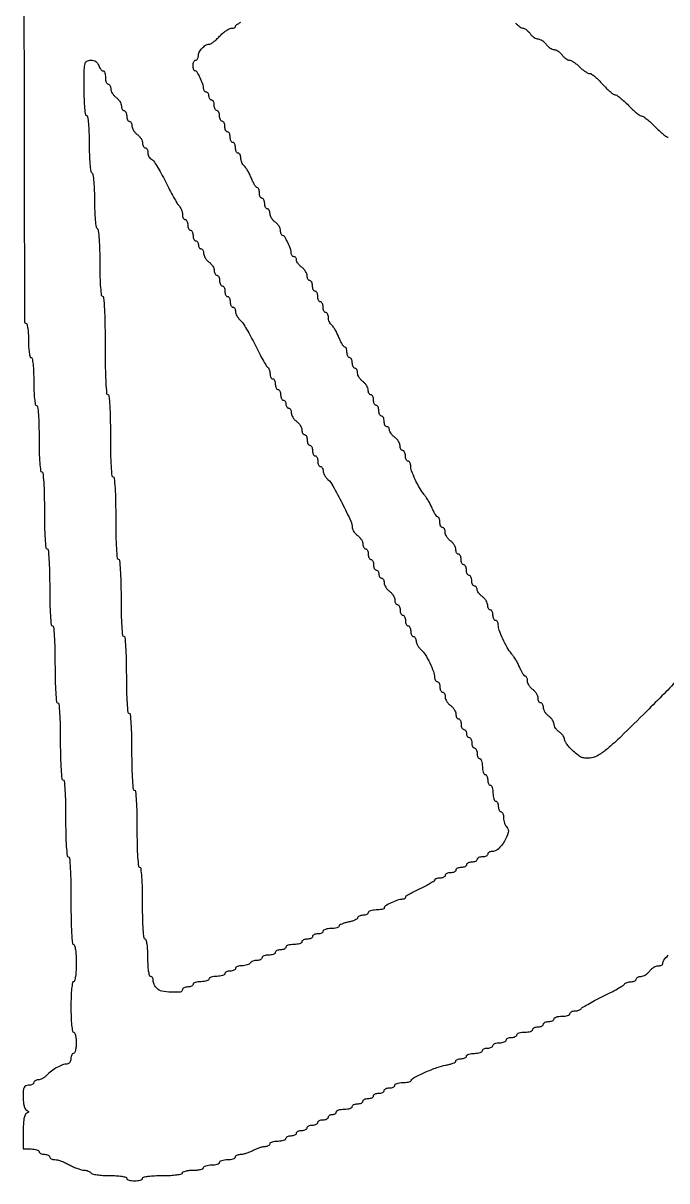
# Model space of a CAD drawing. Extents: x 70 to 555, y 312 to 2125.
# Drawn here: x 70 to 312.5, y 312 to 748 of the extents above; entities that cross this region are included whole.
import ezdxf

# ---------------------------------------------------------------- set-up
doc = ezdxf.new("R2010")
doc.units = 0

msp = doc.modelspace()

# ---------------------------------------------------------------- linework, layer by layer
for points in [[(70.501704, 1801.502568, 0.000006), (70.250428, 1655.875, 0.000318)], [(70.05715, 960.368922, 0.000318), (70.250428, 781.125, 0.000006), (70.501704, 635.497432, 0.413705), (71, 635, -0.345347), (71.400526, 634.685898, -0.022017), (71.711538, 633.125, -0.024301), (71.929639, 631.036573, -0.013867), (72, 628.5, 0.013867), (72.070361, 625.963427, 0.024301), (72.288462, 623.875, 0.022017), (72.599474, 622.314102, 0.345347), (73, 622, -0.365646), (73.420765, 621.64481, -0.014491), (73.722222, 619.5, -0.018502), (73.933283, 616.639727, -0.009164), (74, 613, 0.009164), (74.066717, 609.360273, 0.018502), (74.277778, 606.5, 0.014491), (74.579235, 604.35519, 0.365646), (75, 604, -0.380863), (75.438029, 603.60973, -0.008841), (75.73, 600.625, -0.013787), (75.935981, 596.686873, -0.006171), (76, 591.5, 0.006171), (76.064019, 586.313127, 0.013787), (76.27, 582.375, 0.008841), (76.561971, 579.39027, 0.380863), (77, 579, -0.386182), (77.444855, 578.596187, -0.006948), (77.732759, 575.125, -0.012022), (77.936945, 570.571649, -0.005192), (78, 564.5, 0.005192), (78.063055, 558.428351, 0.012022), (78.267241, 553.875, 0.006948), (78.555145, 550.403813, 0.386182), (79, 550, -0.386182), (79.444855, 549.596187, -0.006948), (79.732759, 546.125, -0.012022), (79.936945, 541.571649, -0.005192), (80, 535.5, 0.005192), (80.063055, 529.428351, 0.012022), (80.267241, 524.875, 0.006948), (80.555145, 521.403813, 0.386182), (81, 521, -0.386182), (81.444855, 520.596187, -0.006948), (81.732759, 517.125, -0.012022), (81.936945, 512.571649, -0.005192), (82, 506.5, 0.005192), (82.063055, 500.428351, 0.012022), (82.267241, 495.875, 0.006948), (82.555145, 492.403813, 0.386182), (83, 492, -0.386182), (83.444855, 491.596187, -0.006948), (83.732759, 488.125, -0.012022), (83.936945, 483.571649, -0.005192), (84, 477.5, 0.005192), (84.063055, 471.428351, 0.012022), (84.267241, 466.875, 0.006948), (84.555145, 463.403813, 0.386182), (85, 463, -0.386182), (85.444855, 462.596187, -0.006948), (85.732759, 459.125, -0.012022), (85.936945, 454.571649, -0.005192), (86, 448.5, 0.005192), (86.063055, 442.428351, 0.012022), (86.267241, 437.875, 0.006948), (86.555145, 434.403813, 0.386182), (87, 434, -0.390135), (87.45032, 433.585547, -0.005593), (87.734848, 429.625, -0.010654), (87.937676, 424.456709, -0.004479), (88, 417.5, 0.004479), (88.062324, 410.543291, 0.010654), (88.265152, 405.375, 0.005593), (88.54968, 401.414453, 0.390135), (89, 401, -0.350432), (89.405433, 400.676067, -0.020168), (89.714286, 399, -0.022889), (89.930567, 396.756986, -0.01259), (90, 394, -0.01259), (89.930567, 391.243014, -0.022889), (89.714286, 389, -0.020168), (89.405433, 387.323933, -0.350432), (89, 387, 0.368504), (88.576184, 386.638562, 0.013417), (88.276316, 384.375, 0.017647), (88.066212, 381.360608, 0.008575), (88, 377.5, 0.008575), (88.066212, 373.639392, 0.017647), (88.276316, 370.625, 0.013417), (88.576184, 368.361438, 0.368504), (89, 368, -0.295869), (89.387127, 367.748945, -0.04382), (89.70625, 366.825, -0.037669), (89.92761, 365.532944, -0.023598), (90, 364, -0.023598), (89.92761, 362.467056, -0.037669), (89.70625, 361.175, -0.04382), (89.387127, 360.251055, -0.295869), (89, 360, 0.191087), (88.618118, 359.848523, 0.088204), (88.29375, 359.4125, 0.068025), (88.073693, 358.765418, 0.048028), (88, 358, -0.072238), (87.887718, 357.226895, -0.090087), (87.560804, 356.580345, -0.103317), (87.070105, 356.152511, -0.128491), (86.486431, 356, 0.091423), (84.840093, 355.696437, 0.036416), (82.752401, 354.720019, 0.035201), (80.644781, 353.337216, 0.042647), (78.89339, 351.75, -0.044172), (78.149921, 351.080337, -0.038108), (77.264022, 350.514063, -0.039906), (76.375222, 350.124797, -0.083451), (75.632705, 350, 0.059344), (75.008301, 349.925629, 0.078271), (74.479607, 349.70625, 0.096675), (74.125502, 349.381426, 0.160289), (74, 349, -0.191087), (73.848523, 348.618118, -0.088204), (73.4125, 348.29375, -0.068025), (72.765418, 348.073693, -0.048028), (72, 348, 0.101296), (70.966521, 347.788456, 0.187602), (70.363208, 347.197917, 0.09211), (70.070089, 346.007878, 0.014451), (70, 343.583333, 0.0244), (70.087531, 341.790766, 0.036866), (70.353774, 340.251572, 0.042388), (70.749532, 339.095036, 0.181903), (71.25, 338.583333, -0.029131), (71.85747, 338.255505, -0.260055), (72, 338, -0.260055), (71.85747, 337.744495, -0.029131), (71.25, 337.416667, 0.203685), (70.703907, 336.809263, 0.038447), (70.321429, 335.333333, 0.030592), (70.076263, 333.220936, 0.013595), (70, 330.416667), (70, 324), (73, 324, -0.031626), (74.149251, 323.927234, -0.048861), (75.11875, 323.70625, -0.06271), (75.790443, 323.384262, -0.254951), (76, 323, 0.191087), (76.151477, 322.618118, 0.088204), (76.5875, 322.29375, 0.068025), (77.234582, 322.073693, 0.048028), (78, 322, -0.048028), (78.765418, 321.926307, -0.068025), (79.4125, 321.70625, -0.088204), (79.848523, 321.381882, -0.191087), (80, 321, 0.188692), (80.149417, 320.618168, 0.088982), (80.578565, 320.29375, 0.068799), (81.215843, 320.073739, 0.048799), (81.969584, 320, -0.066235), (82.965141, 319.867537, -0.020615), (84.406597, 319.4125, -0.020208), (85.992166, 318.765531, -0.020986), (87.5, 318, 0.020403), (89.003493, 317.234469, 0.019929), (90.576067, 316.5875, 0.020286), (91.999758, 316.131636, 0.067431), (92.971399, 316, -0.047589), (93.748074, 315.92591, -0.046631), (94.502285, 315.70625, -0.05052), (95.125941, 315.383504, -0.11012), (95.5, 315, 0.204655), (96.057756, 314.607273, 0.017258), (97.828525, 314.29375, 0.020711), (100.046572, 314.072748, 0.014475), (102.559017, 314, -0.014034), (105.069583, 313.929521, -0.024479), (107.139754, 313.711186, -0.022248), (108.687125, 313.399909, -0.344703), (109, 313, 0.254951), (109.209557, 312.615738, 0.06271), (109.88125, 312.29375, 0.048861), (110.850749, 312.072766, 0.031626), (112, 312, 0.031626), (113.149251, 312.072766, 0.048861), (114.11875, 312.29375, 0.06271), (114.790443, 312.615738, 0.254951), (115, 313, -0.354925), (115.332853, 313.409838, -0.018508), (117.125, 313.716667, -0.02162), (119.522473, 313.931377, -0.011522), (122.5, 314, 0.011522), (125.477527, 314.068623, 0.02162), (127.875, 314.283333, 0.018508), (129.667147, 314.590162, 0.354925), (130, 315, -0.295869), (130.251055, 315.387127, -0.04382), (131.175, 315.70625, -0.037669), (132.467056, 315.92761, -0.023598), (134, 316, 0.023598), (135.532944, 316.07239, 0.037669), (136.825, 316.29375, 0.04382), (137.748945, 316.612873, 0.295869), (138, 317, -0.254951), (138.209557, 317.384262, -0.06271), (138.88125, 317.70625, -0.048861), (139.850749, 317.927234, -0.031626), (141, 318, 0.031626), (142.149251, 318.072766, 0.048861), (143.11875, 318.29375, 0.06271), (143.790443, 318.615738, 0.254951), (144, 319, -0.254951), (144.209557, 319.384262, -0.06271), (144.88125, 319.70625, -0.048861), (145.850749, 319.927234, -0.031626), (147, 320, 0.031626), (148.149251, 320.072766, 0.048861), (149.11875, 320.29375, 0.06271), (149.790443, 320.615738, 0.254951), (150, 321, -0.181939), (150.143649, 321.381705, -0.091079), (150.553922, 321.70625, -0.071004), (151.16416, 321.926125, -0.05106), (151.885693, 322, 0.055262), (152.807312, 322.102174, 0.020972), (154.058854, 322.438815, 0.020468), (155.400704, 322.921992, 0.023547), (156.635693, 323.493839, -0.021857), (157.86074, 324.066113, -0.019755), (159.172672, 324.550673, -0.020209), (160.382416, 324.890549, -0.057552), (161.25, 324.993839, 0.055175), (161.919433, 325.070324, 0.074587), (162.485938, 325.29194, 0.093877), (162.866026, 325.617977, 0.170265), (163, 326, -0.254951), (163.209557, 326.384262, -0.06271), (163.88125, 326.70625, -0.048861), (164.850749, 326.927234, -0.031626), (166, 327, 0.031626), (167.149251, 327.072766, 0.048861), (168.11875, 327.29375, 0.06271), (168.790443, 327.615738, 0.254951), (169, 328, -0.191087), (169.151477, 328.381882, -0.088204), (169.5875, 328.70625, -0.068025), (170.234582, 328.926307, -0.048028), (171, 329, 0.048028), (171.765418, 329.073693, 0.068025), (172.4125, 329.29375, 0.088204), (172.848523, 329.618118, 0.191087), (173, 330, -0.191087), (173.151477, 330.381882, -0.088204), (173.5875, 330.70625, -0.068025), (174.234582, 330.926307, -0.048028), (175, 331, 0.048028), (175.765418, 331.073693, 0.068025), (176.4125, 331.29375, 0.088204), (176.848523, 331.618118, 0.191087), (177, 332, -0.191087), (177.151477, 332.381882, -0.088204), (177.5875, 332.70625, -0.068025), (178.234582, 332.926307, -0.048028), (179, 333, 0.048028), (179.765418, 333.073693, 0.068025), (180.4125, 333.29375, 0.088204), (180.848523, 333.618118, 0.191087), (181, 334, -0.191087), (181.151477, 334.381882, -0.088204), (181.5875, 334.70625, -0.068025), (182.234582, 334.926307, -0.048028), (183, 335, 0.048028), (183.765418, 335.073693, 0.068025), (184.4125, 335.29375, 0.088204), (184.848523, 335.618118, 0.191087), (185, 336, -0.148195), (185.115568, 336.381354, -0.098894), (185.440625, 336.70625, -0.082425), (185.926543, 336.925306, -0.064853), (186.5, 337, 0.064853), (187.073457, 337.074694, 0.082425), (187.559375, 337.29375, 0.098894), (187.884432, 337.618646, 0.148195), (188, 338, -0.254951), (188.209557, 338.384262, -0.06271), (188.88125, 338.70625, -0.048861), (189.850749, 338.927234, -0.031626), (191, 339, 0.031626), (192.149251, 339.072766, 0.048861), (193.11875, 339.29375, 0.06271), (193.790443, 339.615738, 0.254951), (194, 340, -0.191087), (194.151477, 340.381882, -0.088204), (194.5875, 340.70625, -0.068025), (195.234582, 340.926307, -0.048028), (196, 341, 0.048028), (196.765418, 341.073693, 0.068025), (197.4125, 341.29375, 0.088204), (197.848523, 341.618118, 0.191087), (198, 342, -0.191087), (198.151477, 342.381882, -0.088204), (198.5875, 342.70625, -0.068025), (199.234582, 342.926307, -0.048028), (200, 343, 0.048028), (200.765418, 343.073693, 0.068025), (201.4125, 343.29375, 0.088204), (201.848523, 343.618118, 0.191087), (202, 344, -0.191087), (202.151477, 344.381882, -0.088204), (202.5875, 344.70625, -0.068025), (203.234582, 344.926307, -0.048028), (204, 345, 0.048028), (204.765418, 345.073693, 0.068025), (205.4125, 345.29375, 0.088204), (205.848523, 345.618118, 0.191087), (206, 346, -0.191087), (206.151477, 346.381882, -0.088204), (206.5875, 346.70625, -0.068025), (207.234582, 346.926307, -0.048028), (208, 347, 0.048028), (208.765418, 347.073693, 0.068025), (209.4125, 347.29375, 0.088204), (209.848523, 347.618118, 0.191087), (210, 348, -0.250638), (210.205409, 348.38403, -0.064635), (210.856771, 348.70625, -0.050076), (211.799395, 348.927186, -0.032551), (212.916667, 349, 0.024001), (214.057977, 349.054817, 0.032715), (215.074479, 349.220313, 0.034266), (215.859506, 349.459116, 0.199787), (216.166667, 349.75, -0.173289), (217.278807, 350.916855, -0.011864), (221.471423, 352.9035, -0.017892), (225.878609, 354.679118, -0.043983), (229.25, 355.573477, 0.021625), (230.68682, 355.886701, 0.032833), (231.898438, 356.292966, 0.034594), (232.779502, 356.727656, 0.266907), (233, 357.111291, -0.209741), (233.149103, 357.4511, -0.081598), (233.5875, 357.738942, -0.062142), (234.234318, 357.934799, -0.0425), (235, 358, 0.048028), (235.765418, 358.073693, 0.068025), (236.4125, 358.29375, 0.088204), (236.848523, 358.618118, 0.191087), (237, 359, -0.254951), (237.209557, 359.384262, -0.06271), (237.88125, 359.70625, -0.048861), (238.850749, 359.927234, -0.031626), (240, 360, 0.031626), (241.149251, 360.072766, 0.048861), (242.11875, 360.29375, 0.06271), (242.790443, 360.615738, 0.254951), (243, 361, -0.191087), (243.151477, 361.381882, -0.088204), (243.5875, 361.70625, -0.068025), (244.234582, 361.926307, -0.048028), (245, 362, 0.048028), (245.765418, 362.073693, 0.068025), (246.4125, 362.29375, 0.088204), (246.848523, 362.618118, 0.191087), (247, 363, -0.226478), (247.182831, 363.382936, -0.074992), (247.734375, 363.70625, -0.057076), (248.542644, 363.926884, -0.038131), (249.5, 364, 0.038131), (250.457356, 364.073116, 0.057076), (251.265625, 364.29375, 0.074992), (251.817169, 364.617064, 0.226478), (252, 365, -0.191087), (252.151477, 365.381882, -0.088204), (252.5875, 365.70625, -0.068025), (253.234582, 365.926307, -0.048028), (254, 366, 0.048028), (254.765418, 366.073693, 0.068025), (255.4125, 366.29375, 0.088204), (255.848523, 366.618118, 0.191087), (256, 367, -0.254951), (256.209557, 367.384262, -0.06271), (256.88125, 367.70625, -0.048861), (257.850749, 367.927234, -0.031626), (259, 368, 0.031626), (260.149251, 368.072766, 0.048861), (261.11875, 368.29375, 0.06271), (261.790443, 368.615738, 0.254951), (262, 369, -0.191087), (262.151477, 369.381882, -0.088204), (262.5875, 369.70625, -0.068025), (263.234582, 369.926307, -0.048028), (264, 370, 0.048028), (264.765418, 370.073693, 0.068025), (265.4125, 370.29375, 0.088204), (265.848523, 370.618118, 0.191087), (266, 371, -0.191087), (266.151477, 371.381882, -0.088204), (266.5875, 371.70625, -0.068025), (267.234582, 371.926307, -0.048028), (268, 372, 0.048028), (268.765418, 372.073693, 0.068025), (269.4125, 372.29375, 0.088204), (269.848523, 372.618118, 0.191087), (270, 373, -0.254951), (270.209557, 373.384262, -0.06271), (270.88125, 373.70625, -0.048861), (271.850749, 373.927234, -0.031626), (273, 374, 0.031626), (274.149251, 374.072766, 0.048861), (275.11875, 374.29375, 0.06271), (275.790443, 374.615738, 0.254951), (276, 375, -0.184457), (276.145793, 375.38175, -0.090315), (276.563021, 375.70625, -0.070178), (277.183242, 375.926177, -0.050201), (277.916667, 376, 0.038089), (278.674733, 376.057831, 0.045801), (279.368229, 376.230351, 0.052086), (279.905169, 376.482762, 0.157623), (280.166667, 376.784174, -0.159801), (280.546947, 377.218757, -0.004711), (282.67634, 378.453841, -0.008986), (285.251216, 379.854504, -0.006025), (288.242151, 381.366966, 0.006186), (291.24951, 382.888949, 0.008836), (293.876562, 384.319169, 0.00543), (296.036887, 385.576487, 0.120396), (296.551168, 386.082792, -0.11857), (296.906236, 386.43488, -0.048669), (297.521681, 386.73057, -0.044537), (298.274477, 386.932128, -0.043175), (299.059017, 387, 0.049547), (299.801778, 387.073784, 0.069539), (300.429836, 387.29375, 0.089706), (300.852535, 387.618213, 0.186414), (301, 388, -0.173062), (301.136147, 388.381567, -0.093597), (301.522652, 388.70625, -0.073949), (302.098578, 388.925933, -0.054248), (302.779241, 389, 0.091287), (303.565449, 389.144747, 0.047927), (304.459276, 389.5875, 0.045499), (305.316802, 390.234851, 0.052224), (306, 391, -0.052224), (306.683198, 391.765149, -0.045499), (307.540724, 392.4125, -0.047927), (308.434551, 392.855253, -0.091287), (309.220759, 393, 0.045642), (309.901793, 393.062297, 0.065558), (310.477348, 393.248803, 0.085579), (310.866032, 393.523388, 0.198813), (311, 393.84699, -0.161904), (311.415587, 395.096786, -0.031127), (312.982571, 396.9411, -0.030758)], [(316.964527, 501.157082, -0.00488), (311.429069, 495.409868, -0.003074), (304.857965, 488.801117, -0.002812), (295.234968, 479.348212, -0.017634), (290.125354, 474.723798, -0.034798), (286.730618, 472.24468, -0.107375), (284.073697, 471.283059, -0.037642), (282.034959, 471.16451, -0.083792), (280.511342, 471.448629, -0.074745), (279.060075, 472.242899, -0.025351), (277.215732, 473.798476, -0.021056), (275.984621, 475.049611, -0.02554), (274.944621, 476.324808, -0.025476), (274.194994, 477.463641, -0.133588), (274, 478.180451, 0.11021), (273.85928, 478.811118, 0.044503), (273.4125, 479.577131, 0.041233), (272.765221, 480.346572, 0.041141), (272, 481, -0.046192), (271.234835, 481.666838, -0.043436), (270.5875, 482.475876, -0.046457), (270.142914, 483.299139, -0.100918), (270, 484, 0.100918), (269.857086, 484.700861, 0.046457), (269.4125, 485.524124, 0.043436), (268.765165, 486.333162, 0.046192), (268, 487, -0.052224), (267.234851, 487.683198, -0.045499), (266.5875, 488.540724, -0.047927), (266.144747, 489.434551, -0.091287), (266, 490.220759, 0.054248), (265.925933, 490.901422, 0.073949), (265.70625, 491.477348, 0.093597), (265.381567, 491.863853, 0.173062), (265, 492, -0.173062), (264.618433, 492.136147, -0.093597), (264.29375, 492.522652, -0.073949), (264.074067, 493.098578, -0.054248), (264, 493.779241, 0.091287), (263.855253, 494.565449, 0.047927), (263.4125, 495.459276, 0.045499), (262.765149, 496.316802, 0.052224), (262, 497, -0.052224), (261.234851, 497.683198, -0.045499), (260.5875, 498.540724, -0.047927), (260.144747, 499.434551, -0.091287), (260, 500.220759, 0.040574), (259.944627, 500.902006, 0.059953), (259.777958, 501.477348, 0.078844), (259.533307, 501.868358, 0.216893), (259.244111, 502, -0.225806), (258.873674, 502.176282, -0.024917), (258.302963, 502.954687, -0.026511), (257.687835, 504.004986, -0.01839), (257.101662, 505.25, 0.018328), (256.447121, 506.640672, 0.013478), (255.625145, 508.132812, 0.013658), (254.769817, 509.50383, 0.029334), (254.022306, 510.5, -0.046218), (252.396581, 512.825913, -0.021486), (250.711835, 516.104365, -0.019811), (249.361978, 519.36863, -0.088353), (249, 521.401129, 0.060659), (248.925551, 522.012543, 0.07931), (248.70625, 522.530332, 0.0973), (248.381402, 522.877006, 0.157252), (248, 523, -0.191087), (247.618118, 523.151477, -0.088204), (247.29375, 523.5875, -0.068025), (247.073693, 524.234582, -0.048028), (247, 525, 0.048028), (246.926307, 525.765418, 0.068025), (246.70625, 526.4125, 0.088204), (246.381882, 526.848523, 0.191087), (246, 527, -0.173062), (245.618433, 527.136147, -0.093597), (245.29375, 527.522652, -0.073949), (245.074067, 528.098578, -0.054248), (245, 528.779241, 0.091287), (244.855253, 529.565449, 0.047927), (244.4125, 530.459276, 0.045499), (243.765149, 531.316802, 0.052224), (243, 532, -0.038332), (242.234732, 532.646083, -0.039803), (241.5875, 533.393849, -0.043072), (241.139145, 534.128761, -0.115942), (241, 534.720759, 0.07663), (240.924656, 535.209482, 0.089631), (240.70625, 535.624223, 0.10076), (240.381366, 535.901479, 0.127083), (240, 536, -0.191087), (239.618118, 536.151477, -0.088204), (239.29375, 536.5875, -0.068025), (239.073693, 537.234582, -0.048028), (239, 538, 0.048028), (238.926307, 538.765418, 0.068025), (238.70625, 539.4125, 0.088204), (238.381882, 539.848523, 0.191087), (238, 540, -0.191087), (237.618118, 540.151477, -0.088204), (237.29375, 540.5875, -0.068025), (237.073693, 541.234582, -0.048028), (237, 542, 0.048028), (236.926307, 542.765418, 0.068025), (236.70625, 543.4125, 0.088204), (236.381882, 543.848523, 0.191087), (236, 544, -0.191087), (235.618118, 544.151477, -0.088204), (235.29375, 544.5875, -0.068025), (235.073693, 545.234582, -0.048028), (235, 546, 0.048028), (234.926307, 546.765418, 0.068025), (234.70625, 547.4125, 0.088204), (234.381882, 547.848523, 0.191087), (234, 548, -0.173062), (233.618433, 548.136147, -0.093597), (233.29375, 548.522652, -0.073949), (233.074067, 549.098578, -0.054248), (233, 549.779241, 0.091287), (232.855253, 550.565449, 0.047927), (232.4125, 551.459276, 0.045499), (231.765149, 552.316802, 0.052224), (231, 553, -0.052224), (230.234851, 553.683198, -0.045499), (229.5875, 554.540724, -0.047927), (229.144747, 555.434551, -0.091287), (229, 556.220759, 0.054248), (228.925933, 556.901422, 0.073949), (228.70625, 557.477348, 0.093597), (228.381567, 557.863853, 0.173062), (228, 558, -0.191087), (227.618118, 558.151477, -0.088204), (227.29375, 558.5875, -0.068025), (227.073693, 559.234582, -0.048028), (227, 560, 0.035971), (226.944823, 560.765981, 0.054436), (226.777958, 561.4125, 0.071241), (226.533846, 561.855554, 0.235453), (226.244111, 562, -0.225806), (225.873674, 562.176282, -0.024917), (225.302963, 562.954687, -0.026511), (224.687835, 564.004986, -0.01839), (224.101662, 565.25, 0.018328), (223.447121, 566.640672, 0.013478), (222.625145, 568.132812, 0.013658), (221.769817, 569.50383, 0.029334), (221.022306, 570.5, -0.046218), (219.396581, 572.825913, -0.021486), (217.711835, 576.104365, -0.019811), (216.361978, 579.36863, -0.088353), (216, 581.401129, 0.060659), (215.925551, 582.012543, 0.07931), (215.70625, 582.530332, 0.0973), (215.381402, 582.877006, 0.157252), (215, 583, -0.191087), (214.618118, 583.151477, -0.088204), (214.29375, 583.5875, -0.068025), (214.073693, 584.234582, -0.048028), (214, 585, 0.048028), (213.926307, 585.765418, 0.068025), (213.70625, 586.4125, 0.088204), (213.381882, 586.848523, 0.191087), (213, 587, -0.173062), (212.618433, 587.136147, -0.093597), (212.29375, 587.522652, -0.073949), (212.074067, 588.098578, -0.054248), (212, 588.779241, 0.091287), (211.855253, 589.565449, 0.047927), (211.4125, 590.459276, 0.045499), (210.765149, 591.316802, 0.052224), (210, 592, -0.038332), (209.234732, 592.646083, -0.039803), (208.5875, 593.393849, -0.043072), (208.139145, 594.128761, -0.115942), (208, 594.720759, 0.07663), (207.924656, 595.209482, 0.089631), (207.70625, 595.624223, 0.10076), (207.381366, 595.901479, 0.127083), (207, 596, -0.191087), (206.618118, 596.151477, -0.088204), (206.29375, 596.5875, -0.068025), (206.073693, 597.234582, -0.048028), (206, 598, 0.048028), (205.926307, 598.765418, 0.068025), (205.70625, 599.4125, 0.088204), (205.381882, 599.848523, 0.191087), (205, 600, -0.191087), (204.618118, 600.151477, -0.088204), (204.29375, 600.5875, -0.068025), (204.073693, 601.234582, -0.048028), (204, 602, 0.048028), (203.926307, 602.765418, 0.068025), (203.70625, 603.4125, 0.088204), (203.381882, 603.848523, 0.191087), (203, 604, -0.191087), (202.618118, 604.151477, -0.088204), (202.29375, 604.5875, -0.068025), (202.073693, 605.234582, -0.048028), (202, 606, 0.048028), (201.926307, 606.765418, 0.068025), (201.70625, 607.4125, 0.088204), (201.381882, 607.848523, 0.191087), (201, 608, -0.173062), (200.618433, 608.136147, -0.093597), (200.29375, 608.522652, -0.073949), (200.074067, 609.098578, -0.054248), (200, 609.779241, 0.091287), (199.855253, 610.565449, 0.047927), (199.4125, 611.459276, 0.045499), (198.765149, 612.316802, 0.052224), (198, 613, -0.052224), (197.234851, 613.683198, -0.045499), (196.5875, 614.540724, -0.047927), (196.144747, 615.434551, -0.091287), (196, 616.220759, 0.054248), (195.925933, 616.901422, 0.073949), (195.70625, 617.477348, 0.093597), (195.381567, 617.863853, 0.173062), (195, 618, -0.191087), (194.618118, 618.151477, -0.088204), (194.29375, 618.5875, -0.068025), (194.073693, 619.234582, -0.048028), (194, 620, 0.048028), (193.926307, 620.765418, 0.068025), (193.70625, 621.4125, 0.088204), (193.381882, 621.848523, 0.191087), (193, 622, -0.191087), (192.618118, 622.151477, -0.088204), (192.29375, 622.5875, -0.068025), (192.073693, 623.234582, -0.048028), (192, 624, 0.038787), (191.940501, 624.765855, 0.057859), (191.761077, 625.4125, 0.076066), (191.498028, 625.853242, 0.223848), (191.186646, 626, -0.232169), (190.793277, 626.193063, -0.025538), (190.203263, 627.042264, -0.026991), (189.573614, 628.188865, -0.018579), (188.981115, 629.548131, 0.01906), (188.353031, 630.985257, 0.019091), (187.617639, 632.369579, 0.019317), (186.884877, 633.525154, 0.068688), (186.294468, 634.170576, -0.071752), (185.798735, 634.719183, -0.0446), (185.38025, 635.480842, -0.043866), (185.095346, 636.324729, -0.05955), (185, 637.122445, 0.05129), (184.926111, 637.840854, 0.071223), (184.70625, 638.448468, 0.091278), (184.381693, 638.856918, 0.181272), (184, 639, -0.191087), (183.618118, 639.151477, -0.088204), (183.29375, 639.5875, -0.068025), (183.073693, 640.234582, -0.048028), (183, 641, 0.048028), (182.926307, 641.765418, 0.068025), (182.70625, 642.4125, 0.088204), (182.381882, 642.848523, 0.191087), (182, 643, -0.191087), (181.618118, 643.151477, -0.088204), (181.29375, 643.5875, -0.068025), (181.073693, 644.234582, -0.048028), (181, 645, 0.048028), (180.926307, 645.765418, 0.068025), (180.70625, 646.4125, 0.088204), (180.381882, 646.848523, 0.191087), (180, 647, -0.191087), (179.618118, 647.151477, -0.088204), (179.29375, 647.5875, -0.068025), (179.073693, 648.234582, -0.048028), (179, 649, 0.048028), (178.926307, 649.765418, 0.068025), (178.70625, 650.4125, 0.088204), (178.381882, 650.848523, 0.191087), (178, 651, -0.173062), (177.618433, 651.136147, -0.093597), (177.29375, 651.522652, -0.073949), (177.074067, 652.098578, -0.054248), (177, 652.779241, 0.091287), (176.855253, 653.565449, 0.047927), (176.4125, 654.459276, 0.045499), (175.765149, 655.316802, 0.052224), (175, 656, -0.038332), (174.234732, 656.646083, -0.039803), (173.5875, 657.393849, -0.043072), (173.139145, 658.128761, -0.115942), (173, 658.720759, 0.07663), (172.924656, 659.209482, 0.089631), (172.70625, 659.624223, 0.10076), (172.381366, 659.901479, 0.127083), (172, 660, -0.129178), (171.618643, 660.100198, -0.100706), (171.29375, 660.382062, -0.08893), (171.075275, 660.803702, -0.07531), (171, 661.300635, 0.08668), (170.708728, 662.968163, 0.026575), (169.711774, 665.332808, 0.020084), (168.526241, 667.543235, 0.262796), (167.75, 667.992198, -0.216725), (167.462978, 668.12636, -0.077488), (167.220313, 668.52036, -0.059205), (167.054943, 669.097424, -0.040226), (167, 669.779241, 0.091287), (166.855253, 670.565449, 0.047927), (166.4125, 671.459276, 0.045499), (165.765149, 672.316802, 0.052224), (165, 673, -0.052224), (164.234851, 673.683198, -0.045499), (163.5875, 674.540724, -0.047927), (163.144747, 675.434551, -0.091287), (163, 676.220759, 0.054248), (162.925933, 676.901422, 0.073949), (162.70625, 677.477348, 0.093597), (162.381567, 677.863853, 0.173062), (162, 678, -0.191087), (161.618118, 678.151477, -0.088204), (161.29375, 678.5875, -0.068025), (161.073693, 679.234582, -0.048028), (161, 680, 0.048028), (160.926307, 680.765418, 0.068025), (160.70625, 681.4125, 0.088204), (160.381882, 681.848523, 0.191087), (160, 682, -0.191087), (159.618118, 682.151477, -0.088204), (159.29375, 682.5875, -0.068025), (159.073693, 683.234582, -0.048028), (159, 684, 0.038787), (158.940501, 684.765855, 0.057859), (158.761077, 685.4125, 0.076066), (158.498028, 685.853242, 0.223848), (158.186646, 686, -0.232169), (157.793277, 686.193063, -0.025538), (157.203263, 687.042264, -0.026991), (156.573614, 688.188865, -0.018579), (155.981115, 689.548131, 0.01906), (155.353031, 690.985257, 0.019091), (154.617639, 692.369579, 0.019317), (153.884877, 693.525154, 0.068688), (153.294468, 694.170576, -0.071752), (152.798735, 694.719183, -0.0446), (152.38025, 695.480842, -0.043866), (152.095346, 696.324729, -0.05955), (152, 697.122445, 0.05129), (151.926111, 697.840854, 0.071223), (151.70625, 698.448468, 0.091278), (151.381693, 698.856918, 0.181272), (151, 699, -0.191087), (150.618118, 699.151477, -0.088204), (150.29375, 699.5875, -0.068025), (150.073693, 700.234582, -0.048028), (150, 701, 0.048028), (149.926307, 701.765418, 0.068025), (149.70625, 702.4125, 0.088204), (149.381882, 702.848523, 0.191087), (149, 703, -0.191087), (148.618118, 703.151477, -0.088204), (148.29375, 703.5875, -0.068025), (148.073693, 704.234582, -0.048028), (148, 705, 0.048028), (147.926307, 705.765418, 0.068025), (147.70625, 706.4125, 0.088204), (147.381882, 706.848523, 0.191087), (147, 707, -0.191087), (146.618118, 707.151477, -0.088204), (146.29375, 707.5875, -0.068025), (146.073693, 708.234582, -0.048028), (146, 709, 0.048028), (145.926307, 709.765418, 0.068025), (145.70625, 710.4125, 0.088204), (145.381882, 710.848523, 0.191087), (145, 711, -0.191087), (144.618118, 711.151477, -0.088204), (144.29375, 711.5875, -0.068025), (144.073693, 712.234582, -0.048028), (144, 713, 0.048028), (143.926307, 713.765418, 0.068025), (143.70625, 714.4125, 0.088204), (143.381882, 714.848523, 0.191087), (143, 715, -0.191087), (142.618118, 715.151477, -0.088204), (142.29375, 715.5875, -0.068025), (142.073693, 716.234582, -0.048028), (142, 717, 0.048028), (141.926307, 717.765418, 0.068025), (141.70625, 718.4125, 0.088204), (141.381882, 718.848523, 0.191087), (141, 719, -0.148195), (140.618646, 719.115568, -0.098894), (140.29375, 719.440625, -0.082425), (140.074694, 719.926543, -0.064853), (140, 720.5, 0.064853), (139.925306, 721.073457, 0.082425), (139.70625, 721.559375, 0.098894), (139.381354, 721.884432, 0.148195), (139, 722, -0.129178), (138.618643, 722.100198, -0.100706), (138.29375, 722.382062, -0.08893), (138.075275, 722.803702, -0.07531), (138, 723.300635, 0.08668), (137.708728, 724.968163, 0.026575), (136.711774, 727.332808, 0.020084), (135.526241, 729.543235, 0.262796), (134.75, 729.992198, -0.235061), (134.462433, 730.139048, -0.069969), (134.220313, 730.585208, -0.053772), (134.054752, 731.233454, -0.035668), (134, 732, -0.048028), (134.073693, 732.765418, -0.068025), (134.29375, 733.4125, -0.088204), (134.618118, 733.848523, -0.191087), (135, 734, 0.154765), (135.381386, 734.120948, 0.09778), (135.70625, 734.461607, 0.080164), (135.925485, 734.97055, 0.061768), (136, 735.571429, -0.120595), (136.347096, 736.989594, -0.06457), (137.384735, 738.477316, -0.065545), (138.737942, 739.621527, -0.143729), (140.027362, 740, 0.139318), (140.646727, 740.175993, 0.023277), (141.677039, 740.88125, 0.023956), (142.841267, 741.851368, 0.01921), (144, 743, -0.026005), (145.190277, 744.14827, -0.029295), (146.448853, 745.11875, -0.030479), (147.602287, 745.806008, -0.11967), (148.40121, 746, 0.045319), (149.013186, 746.055582, 0.065215), (149.530355, 746.222042, 0.085198), (149.879727, 746.467072, 0.199896), (150, 746.755889, -0.225806), (150.176282, 747.126326, -0.024917), (150.954688, 747.697037, -0.026511), (152.004986, 748.312165, -0.01839)], [(255.5, 748, 0.028188), (256.275522, 747.234537, 0.031068), (257.108544, 746.5875, 0.032673), (257.881205, 746.131714, 0.117443), (258.434228, 746, -0.126007), (258.965071, 745.864062, -0.040203), (259.651678, 745.4125, -0.037202), (260.365434, 744.765368, -0.033869), (261, 744, 0.046192), (261.666838, 743.234835, 0.043436), (262.475876, 742.5875, 0.046457), (263.299139, 742.142914, 0.100918), (264, 742, -0.100918), (264.700861, 741.857086, -0.046457), (265.524124, 741.4125, -0.043436), (266.333162, 740.765165, -0.046192), (267, 740, 0.046192), (267.666838, 739.234835, 0.043436), (268.475876, 738.5875, 0.046457), (269.299139, 738.142914, 0.100918), (270, 738, -0.100918), (270.700861, 737.857086, -0.046457), (271.524124, 737.4125, -0.043436), (272.333162, 736.765165, -0.046192), (273, 736, 0.039628), (273.649462, 735.234755, 0.040482), (274.407202, 734.5875, 0.043766), (275.156398, 734.139909, 0.113243), (275.766214, 734, -0.11707), (276.437959, 733.840533, -0.028202), (277.436155, 733.265625, -0.027424), (278.536564, 732.45693, -0.024203), (279.590909, 731.5, 0.024369), (280.645951, 730.543076, 0.027541), (281.748438, 729.734375, 0.028353), (282.749412, 729.159773, 0.11663), (283.42505, 729, -0.152617), (284.141442, 728.776119, -0.02121), (285.397245, 727.825, -0.022665), (286.825197, 726.531732, -0.017456), (288.26543, 725, 0.015631), (289.695332, 723.468094, 0.020835), (291.092027, 722.175, 0.018622), (292.311223, 721.213057, 0.159009), (292.964235, 721, -0.152308), (293.630848, 720.792116, -0.016672), (294.935424, 719.825, -0.019167), (296.441043, 718.531935, -0.014367), (298, 717, 0.013942), (299.556356, 715.46802, 0.018723), (301.054069, 714.175, 0.016055), (302.349961, 713.204836, 0.153828), (303, 713, -0.153828), (303.650039, 712.795164, -0.016055), (304.945931, 711.825, -0.018723), (306.443644, 710.53198, -0.013942), (308, 709, 0.014188), (309.55786, 707.468046, 0.01898), (311.060146, 706.175, 0.016412), (312.361046, 705.206614, 0.152947), (313.020686, 705, -0.159965)]]:
    msp.add_lwpolyline(points, format="xyb")
msp.add_lwpolyline([(98.5, 732, 0.039709), (98.811679, 731.234602, 0.0497), (99.222265, 730.5875, 0.058089), (99.664493, 730.141156, 0.170109), (100.067388, 730, -0.237506), (100.424946, 729.820002, -0.070365), (100.726045, 729.265625, -0.053839), (100.931947, 728.457503, -0.035492), (101, 727.5, 0.038131), (101.073116, 726.542644, 0.057076), (101.29375, 725.734375, 0.074992), (101.617064, 725.182831, 0.226478), (102, 725, -0.173062), (102.381567, 724.863853, -0.093597), (102.70625, 724.477348, -0.073949), (102.925933, 723.901422, -0.054248), (103, 723.220759, 0.091287), (103.144747, 722.434551, 0.047927), (103.5875, 721.540724, 0.045499), (104.234851, 720.683198, 0.052224), (105, 720, -0.052224), (105.765149, 719.316802, -0.045499), (106.4125, 718.459276, -0.047927), (106.855253, 717.565449, -0.091287), (107, 716.779241, 0.054248), (107.074067, 716.098578, 0.073949), (107.29375, 715.522652, 0.093597), (107.618433, 715.136147, 0.173062), (108, 715, -0.191087), (108.381882, 714.848523, -0.088204), (108.70625, 714.4125, -0.068025), (108.926307, 713.765418, -0.048028), (109, 713, 0.048028), (109.073693, 712.234582, 0.068025), (109.29375, 711.5875, 0.088204), (109.618118, 711.151477, 0.191087), (110, 711, -0.173062), (110.381567, 710.863853, -0.093597), (110.70625, 710.477348, -0.073949), (110.925933, 709.901422, -0.054248), (111, 709.220759, 0.091287), (111.144747, 708.434551, 0.047927), (111.5875, 707.540724, 0.045499), (112.234851, 706.683198, 0.052224), (113, 706, -0.052224), (113.765149, 705.316802, -0.045499), (114.4125, 704.459276, -0.047927), (114.855253, 703.565449, -0.091287), (115, 702.779241, 0.054248), (115.074067, 702.098578, 0.073949), (115.29375, 701.522652, 0.093597), (115.618433, 701.136147, 0.173062), (116, 701, -0.182536), (116.381715, 700.855843, -0.0909), (116.70625, 700.443928, -0.070807), (116.926137, 699.831332, -0.050854), (117, 699.106989, 0.066896), (117.102555, 698.34389, 0.062363), (117.403588, 697.615178, 0.066588), (117.848464, 697.029115, 0.105922), (118.373916, 696.686757, -0.151465), (119.090354, 696.122586, -0.011234), (120.473471, 694.014412, -0.014787), (122.019404, 691.367414, -0.010657), (123.592009, 688.329768, 0.005991), (125.157834, 685.234807, 0.007562), (126.683519, 682.411825, 0.006154), (128.023769, 680.086771, 0.058817), (128.718093, 679.178571, -0.060484), (129.209112, 678.531859, -0.038238), (129.62344, 677.678795, -0.038018), (129.906193, 676.763754, -0.055983), (130, 675.928571, 0.049879), (130.073804, 675.190576, 0.069864), (130.29375, 674.566518, 0.090018), (130.618232, 674.146613, 0.185417), (131, 674, -0.191087), (131.381882, 673.848523, -0.088204), (131.70625, 673.4125, -0.068025), (131.926307, 672.765418, -0.048028), (132, 672, 0.048028), (132.073693, 671.234582, 0.068025), (132.29375, 670.5875, 0.088204), (132.618118, 670.151477, 0.191087), (133, 670, -0.191087), (133.381882, 669.848523, -0.088204), (133.70625, 669.4125, -0.068025), (133.926307, 668.765418, -0.048028), (134, 668, 0.048028), (134.073693, 667.234582, 0.068025), (134.29375, 666.5875, 0.088204), (134.618118, 666.151477, 0.191087), (135, 666, -0.148195), (135.381354, 665.884432, -0.098894), (135.70625, 665.559375, -0.082425), (135.925306, 665.073457, -0.064853), (136, 664.5, 0.064853), (136.074694, 663.926543, 0.082425), (136.29375, 663.440625, 0.098894), (136.618646, 663.115568, 0.148195), (137, 663, -0.173062), (137.381567, 662.863853, -0.093597), (137.70625, 662.477348, -0.073949), (137.925933, 661.901422, -0.054248), (138, 661.220759, 0.091287), (138.144747, 660.434551, 0.047927), (138.5875, 659.540724, 0.045499), (139.234851, 658.683198, 0.052224), (140, 658, -0.052224), (140.765149, 657.316802, -0.045499), (141.4125, 656.459276, -0.047927), (141.855253, 655.565449, -0.091287), (142, 654.779241, 0.054248), (142.074067, 654.098578, 0.073949), (142.29375, 653.522652, 0.093597), (142.618433, 653.136147, 0.173062), (143, 653, -0.191087), (143.381882, 652.848523, -0.088204), (143.70625, 652.4125, -0.068025), (143.926307, 651.765418, -0.048028), (144, 651, 0.048028), (144.073693, 650.234582, 0.068025), (144.29375, 649.5875, 0.088204), (144.618118, 649.151477, 0.191087), (145, 649, -0.191087), (145.381882, 648.848523, -0.088204), (145.70625, 648.4125, -0.068025), (145.926307, 647.765418, -0.048028), (146, 647, 0.048028), (146.073693, 646.234582, 0.068025), (146.29375, 645.5875, 0.088204), (146.618118, 645.151477, 0.191087), (147, 645, -0.191087), (147.381882, 644.848523, -0.088204), (147.70625, 644.4125, -0.068025), (147.926307, 643.765418, -0.048028), (148, 643, 0.048028), (148.073693, 642.234582, 0.068025), (148.29375, 641.5875, 0.088204), (148.618118, 641.151477, 0.191087), (149, 641, -0.160289), (149.381426, 640.874498, -0.096675), (149.70625, 640.520393, -0.078271), (149.925629, 639.991699, -0.059344), (150, 639.367295, 0.085646), (150.127997, 638.625534, 0.040722), (150.527201, 637.739117, 0.038791), (151.10797, 636.856706, 0.044459), (151.794726, 636.117295, -0.064793), (152.707578, 635.050839, -0.010178), (154.174995, 632.700824, -0.011164), (155.79563, 629.840593, -0.009537), (157.377517, 626.757849, 0.0062), (158.895458, 623.75049, 0.008857), (160.322269, 621.123438, 0.005446), (161.576828, 618.96323, 0.120625), (162.082792, 618.448832, -0.11857), (162.43488, 618.093764, -0.048669), (162.73057, 617.478319, -0.044537), (162.932128, 616.725523, -0.043175), (163, 615.940983, 0.049547), (163.073784, 615.198222, 0.069539), (163.29375, 614.570164, 0.089706), (163.618213, 614.147465, 0.186414), (164, 614, -0.191087), (164.381882, 613.848523, -0.088204), (164.70625, 613.4125, -0.068025), (164.926307, 612.765418, -0.048028), (165, 612, 0.048028), (165.073693, 611.234582, 0.068025), (165.29375, 610.5875, 0.088204), (165.618118, 610.151477, 0.191087), (166, 610, -0.191087), (166.381882, 609.848523, -0.088204), (166.70625, 609.4125, -0.068025), (166.926307, 608.765418, -0.048028), (167, 608, 0.048028), (167.073693, 607.234582, 0.068025), (167.29375, 606.5875, 0.088204), (167.618118, 606.151477, 0.191087), (168, 606, -0.148195), (168.381354, 605.884432, -0.098894), (168.70625, 605.559375, -0.082425), (168.925306, 605.073457, -0.064853), (169, 604.5, 0.064853), (169.074694, 603.926543, 0.082425), (169.29375, 603.440625, 0.098894), (169.618646, 603.115568, 0.148195), (170, 603, -0.173062), (170.381567, 602.863853, -0.093597), (170.70625, 602.477348, -0.073949), (170.925933, 601.901422, -0.054248), (171, 601.220759, 0.091287), (171.144747, 600.434551, 0.047927), (171.5875, 599.540724, 0.045499), (172.234851, 598.683198, 0.052224), (173, 598, -0.052224), (173.765149, 597.316802, -0.045499), (174.4125, 596.459276, -0.047927), (174.855253, 595.565449, -0.091287), (175, 594.779241, 0.054248), (175.074067, 594.098578, 0.073949), (175.29375, 593.522652, 0.093597), (175.618433, 593.136147, 0.173062), (176, 593, -0.191087), (176.381882, 592.848523, -0.088204), (176.70625, 592.4125, -0.068025), (176.926307, 591.765418, -0.048028), (177, 591, 0.048028), (177.073693, 590.234582, 0.068025), (177.29375, 589.5875, 0.088204), (177.618118, 589.151477, 0.191087), (178, 589, -0.191087), (178.381882, 588.848523, -0.088204), (178.70625, 588.4125, -0.068025), (178.926307, 587.765418, -0.048028), (179, 587, 0.048028), (179.073693, 586.234582, 0.068025), (179.29375, 585.5875, 0.088204), (179.618118, 585.151477, 0.191087), (180, 585, -0.191087), (180.381882, 584.848523, -0.088204), (180.70625, 584.4125, -0.068025), (180.926307, 583.765418, -0.048028), (181, 583, 0.048028), (181.073693, 582.234582, 0.068025), (181.29375, 581.5875, 0.088204), (181.618118, 581.151477, 0.191087), (182, 581, -0.160289), (182.381426, 580.874498, -0.096675), (182.70625, 580.520393, -0.078271), (182.925629, 579.991699, -0.059344), (183, 579.367295, 0.085646), (183.127997, 578.625534, 0.040722), (183.527201, 577.739117, 0.038791), (184.10797, 576.856706, 0.044459), (184.794726, 576.117295, -0.084113), (186.715365, 573.690645, -0.008474), (190.163972, 567.142533, -0.007312), (193.437423, 560.420531, -0.110079), (194, 557.896165, 0.10609), (194.141746, 557.235635, 0.045429), (194.5875, 556.445375, 0.04223), (195.234808, 555.659124, 0.043298), (196, 555, -0.052224), (196.765149, 554.316802, -0.045499), (197.4125, 553.459276, -0.047927), (197.855253, 552.565449, -0.091287), (198, 551.779241, 0.054248), (198.074067, 551.098578, 0.073949), (198.29375, 550.522652, 0.093597), (198.618433, 550.136147, 0.173062), (199, 550, -0.191087), (199.381882, 549.848523, -0.088204), (199.70625, 549.4125, -0.068025), (199.926307, 548.765418, -0.048028), (200, 548, 0.048028), (200.073693, 547.234582, 0.068025), (200.29375, 546.5875, 0.088204), (200.618118, 546.151477, 0.191087), (201, 546, -0.191087), (201.381882, 545.848523, -0.088204), (201.70625, 545.4125, -0.068025), (201.926307, 544.765418, -0.048028), (202, 544, 0.048028), (202.073693, 543.234582, 0.068025), (202.29375, 542.5875, 0.088204), (202.618118, 542.151477, 0.191087), (203, 542, -0.148195), (203.381354, 541.884432, -0.098894), (203.70625, 541.559375, -0.082425), (203.925306, 541.073457, -0.064853), (204, 540.5, 0.064853), (204.074694, 539.926543, 0.082425), (204.29375, 539.440625, 0.098894), (204.618646, 539.115568, 0.148195), (205, 539, -0.173062), (205.381567, 538.863853, -0.093597), (205.70625, 538.477348, -0.073949), (205.925933, 537.901422, -0.054248), (206, 537.220759, 0.091287), (206.144747, 536.434551, 0.047927), (206.5875, 535.540724, 0.045499), (207.234851, 534.683198, 0.052224), (208, 534, -0.052224), (208.765149, 533.316802, -0.045499), (209.4125, 532.459276, -0.047927), (209.855253, 531.565449, -0.091287), (210, 530.779241, 0.054248), (210.074067, 530.098578, 0.073949), (210.29375, 529.522652, 0.093597), (210.618433, 529.136147, 0.173062), (211, 529, -0.191087), (211.381882, 528.848523, -0.088204), (211.70625, 528.4125, -0.068025), (211.926307, 527.765418, -0.048028), (212, 527, 0.048028), (212.073693, 526.234582, 0.068025), (212.29375, 525.5875, 0.088204), (212.618118, 525.151477, 0.191087), (213, 525, -0.191087), (213.381882, 524.848523, -0.088204), (213.70625, 524.4125, -0.068025), (213.926307, 523.765418, -0.048028), (214, 523, 0.048028), (214.073693, 522.234582, 0.068025), (214.29375, 521.5875, 0.088204), (214.618118, 521.151477, 0.191087), (215, 521, -0.191087), (215.381882, 520.848523, -0.088204), (215.70625, 520.4125, -0.068025), (215.926307, 519.765418, -0.048028), (216, 519, 0.048028), (216.073693, 518.234582, 0.068025), (216.29375, 517.5875, 0.088204), (216.618118, 517.151477, 0.191087), (217, 517, -0.160289), (217.381426, 516.874498, -0.096675), (217.70625, 516.520393, -0.078271), (217.925629, 515.991699, -0.059344), (218, 515.367295, 0.085935), (218.128434, 514.625539, 0.040803), (218.529036, 513.739117, 0.038856), (219.11183, 512.85671, 0.044458), (219.800973, 512.117295, -0.0702), (221.421723, 510.188814, -0.024925), (223.181074, 507.035377, -0.024079), (224.600351, 503.77802, -0.09094), (225, 501.598871, 0.060659), (225.074449, 500.987457, 0.07931), (225.29375, 500.469668, 0.0973), (225.618598, 500.122994, 0.157252), (226, 500, -0.191087), (226.381882, 499.848523, -0.088204), (226.70625, 499.4125, -0.068025), (226.926307, 498.765418, -0.048028), (227, 498, 0.048028), (227.073693, 497.234582, 0.068025), (227.29375, 496.5875, 0.088204), (227.618118, 496.151477, 0.191087), (228, 496, -0.173062), (228.381567, 495.863853, -0.093597), (228.70625, 495.477348, -0.073949), (228.925933, 494.901422, -0.054248), (229, 494.220759, 0.091287), (229.144747, 493.434551, 0.047927), (229.5875, 492.540724, 0.045499), (230.234851, 491.683198, 0.052224), (231, 491, -0.052224), (231.765149, 490.316802, -0.045499), (232.4125, 489.459276, -0.047927), (232.855253, 488.565449, -0.091287), (233, 487.779241, 0.054248), (233.074067, 487.098578, 0.073949), (233.29375, 486.522652, 0.093597), (233.618433, 486.136147, 0.173062), (234, 486, -0.191087), (234.381882, 485.848523, -0.088204), (234.70625, 485.4125, -0.068025), (234.926307, 484.765418, -0.048028), (235, 484, 0.048028), (235.073693, 483.234582, 0.068025), (235.29375, 482.5875, 0.088204), (235.618118, 482.151477, 0.191087), (236, 482, -0.148195), (236.381354, 481.884432, -0.098894), (236.70625, 481.559375, -0.082425), (236.925306, 481.073457, -0.064853), (237, 480.5, 0.064853), (237.074694, 479.926543, 0.082425), (237.29375, 479.440625, 0.098894), (237.618646, 479.115568, 0.148195), (238, 479, -0.191087), (238.381882, 478.848523, -0.088204), (238.70625, 478.4125, -0.068025), (238.926307, 477.765418, -0.048028), (239, 477, 0.048028), (239.073693, 476.234582, 0.068025), (239.29375, 475.5875, 0.088204), (239.618118, 475.151477, 0.191087), (240, 475, -0.191087), (240.381882, 474.848523, -0.088204), (240.70625, 474.4125, -0.068025), (240.926307, 473.765418, -0.048028), (241, 473, 0.048028), (241.073693, 472.234582, 0.068025), (241.29375, 471.5875, 0.088204), (241.618118, 471.151477, 0.191087), (242, 471, -0.254951), (242.384262, 470.790443, -0.06271), (242.70625, 470.11875, -0.048861), (242.927234, 469.149251, -0.031626), (243, 468, 0.031626), (243.072766, 466.850749, 0.048861), (243.29375, 465.88125, 0.06271), (243.615738, 465.209557, 0.254951), (244, 465, -0.191087), (244.381882, 464.848523, -0.088204), (244.70625, 464.4125, -0.068025), (244.926307, 463.765418, -0.048028), (245, 463, 0.048028), (245.073693, 462.234582, 0.068025), (245.29375, 461.5875, 0.088204), (245.618118, 461.151477, 0.191087), (246, 461, -0.254951), (246.384262, 460.790443, -0.06271), (246.70625, 460.11875, -0.048861), (246.927234, 459.149251, -0.031626), (247, 458, 0.031626), (247.072766, 456.850749, 0.048861), (247.29375, 455.88125, 0.06271), (247.615738, 455.209557, 0.254951), (248, 455, -0.191087), (248.381882, 454.848523, -0.088204), (248.70625, 454.4125, -0.068025), (248.926307, 453.765418, -0.048028), (249, 453, 0.048028), (249.073693, 452.234582, 0.068025), (249.29375, 451.5875, 0.088204), (249.618118, 451.151477, 0.191087), (250, 451, -0.213207), (250.38247, 450.829143, -0.080277), (250.70625, 450.324375, -0.061077), (250.926688, 449.580586, -0.041555), (251, 448.7, 0.044859), (251.086947, 447.732825, 0.036908), (251.346564, 446.729061, 0.03832), (251.727255, 445.837314, 0.076477), (252.179794, 445.220206, -0.26955), (252.726496, 443.155249, -0.06979), (251.3093, 439.868735, -0.066655), (248.948382, 436.946756, -0.191825), (246.571429, 436, 0.061768), (245.97055, 435.925485, 0.080164), (245.461607, 435.70625, 0.09778), (245.120948, 435.381386, 0.154765), (245, 435, -0.191087), (244.848523, 434.618118, -0.088204), (244.4125, 434.29375, -0.068025), (243.765418, 434.073693, -0.048028), (243, 434, 0.048028), (242.234582, 433.926307, 0.068025), (241.5875, 433.70625, 0.088204), (241.151477, 433.381882, 0.191087), (241, 433, -0.191087), (240.848523, 432.618118, -0.088204), (240.4125, 432.29375, -0.068025), (239.765418, 432.073693, -0.048028), (239, 432, 0.048028), (238.234582, 431.926307, 0.068025), (237.5875, 431.70625, 0.088204), (237.151477, 431.381882, 0.191087), (237, 431, -0.191087), (236.848523, 430.618118, -0.088204), (236.4125, 430.29375, -0.068025), (235.765418, 430.073693, -0.048028), (235, 430, 0.048028), (234.234582, 429.926307, 0.068025), (233.5875, 429.70625, 0.088204), (233.151477, 429.381882, 0.191087), (233, 429, -0.191087), (232.848523, 428.618118, -0.088204), (232.4125, 428.29375, -0.068025), (231.765418, 428.073693, -0.048028), (231, 428, 0.048028), (230.234582, 427.926307, 0.068025), (229.5875, 427.70625, 0.088204), (229.151477, 427.381882, 0.191087), (229, 427, -0.191087), (228.848523, 426.618118, -0.088204), (228.4125, 426.29375, -0.068025), (227.765418, 426.073693, -0.048028), (227, 426, 0.035676), (226.233754, 425.945257, 0.053938), (225.586455, 425.779688, 0.070374), (225.141838, 425.53754, 0.235946), (224.996443, 425.25, -0.252497), (224.780969, 424.855014, -0.010688), (223.380395, 423.985937, -0.016166), (221.605333, 423.012383, -0.010555), (219.5, 422, 0.010555), (217.394667, 420.987617, 0.016166), (215.619605, 420.014063, 0.010688), (214.219031, 419.144986, 0.252497), (214.003557, 418.75, -0.168803), (213.902592, 418.463845, -0.094092), (213.618983, 418.220312, -0.074974), (213.197148, 418.055621, -0.055695), (212.699365, 418, 0.08668), (211.031837, 417.708728, 0.026575), (208.667192, 416.711774, 0.020084), (206.456765, 415.526241, 0.262796), (206.007802, 414.75, -0.293605), (205.816901, 414.459613, -0.043455), (205.121042, 414.220312, -0.037521), (204.15025, 414.054307, -0.023593), (203, 414, 0.031626), (201.850749, 413.927234, 0.048861), (200.88125, 413.70625, 0.06271), (200.209557, 413.384262, 0.254951), (200, 413, -0.191087), (199.848523, 412.618118, -0.088204), (199.4125, 412.29375, -0.068025), (198.765418, 412.073693, -0.048028), (198, 412, 0.045771), (197.234473, 411.929774, 0.065694), (196.5875, 411.719561, 0.08573), (196.150643, 411.410052, 0.198381), (196, 411.045313, -0.248969), (195.782001, 410.634646, -0.040853), (194.971875, 410.178188, -0.036741), (193.840783, 409.755031, -0.02478), (192.5, 409.434022, 0.023055), (191.159097, 409.117868, 0.034546), (190.028125, 408.709237, 0.037322), (189.211538, 408.273273, 0.256887), (189, 407.888709, -0.2725), (188.798394, 407.54626, -0.054713), (188.11875, 407.261058, -0.043997), (187.149466, 407.064511, -0.028039), (186, 407, 0.031626), (184.850749, 406.927234, 0.048861), (183.88125, 406.70625, 0.06271), (183.209557, 406.384262, 0.254951), (183, 406, -0.191087), (182.848523, 405.618118, -0.088204), (182.4125, 405.29375, -0.068025), (181.765418, 405.073693, -0.048028), (181, 405, 0.048028), (180.234582, 404.926307, 0.068025), (179.5875, 404.70625, 0.088204), (179.151477, 404.381882, 0.191087), (179, 404, -0.191087), (178.848523, 403.618118, -0.088204), (178.4125, 403.29375, -0.068025), (177.765418, 403.073693, -0.048028), (177, 403, 0.048028), (176.234582, 402.926307, 0.068025), (175.5875, 402.70625, 0.088204), (175.151477, 402.381882, 0.191087), (175, 402, -0.254951), (174.790443, 401.615738, -0.06271), (174.11875, 401.29375, -0.048861), (173.149251, 401.072766, -0.031626), (172, 401, 0.031626), (170.850749, 400.927234, 0.048861), (169.88125, 400.70625, 0.06271), (169.209557, 400.384262, 0.254951), (169, 400, -0.191087), (168.848523, 399.618118, -0.088204), (168.4125, 399.29375, -0.068025), (167.765418, 399.073693, -0.048028), (167, 399, 0.048028), (166.234582, 398.926307, 0.068025), (165.5875, 398.70625, 0.088204), (165.151477, 398.381882, 0.191087), (165, 398, -0.226478), (164.817169, 397.617064, -0.074992), (164.265625, 397.29375, -0.057076), (163.457356, 397.073116, -0.038131), (162.5, 397, 0.038131), (161.542644, 396.926884, 0.057076), (160.734375, 396.70625, 0.074992), (160.182831, 396.382936, 0.226478), (160, 396, -0.186414), (159.852535, 395.618213, -0.089706), (159.429836, 395.29375, -0.069539), (158.801778, 395.073784, -0.049547), (158.059017, 395, 0.046881), (157.270704, 394.925923, 0.046318), (156.50665, 394.70625, 0.050262), (155.876024, 394.383556, 0.111412), (155.5, 394, -0.130646), (155.093337, 393.615492, -0.045439), (154.346475, 393.29375, -0.041396), (153.42066, 393.073842, -0.037634), (152.440983, 393, 0.039081), (151.50628, 392.92683, 0.058208), (150.717039, 392.70625, 0.076538), (150.179376, 392.382793, 0.222681), (150, 392, -0.191087), (149.848523, 391.618118, -0.088204), (149.4125, 391.29375, -0.068025), (148.765418, 391.073693, -0.048028), (148, 391, 0.048028), (147.234582, 390.926307, 0.068025), (146.5875, 390.70625, 0.088204), (146.151477, 390.381882, 0.191087), (146, 390, -0.254951), (145.790443, 389.615738, -0.06271), (145.11875, 389.29375, -0.048861), (144.149251, 389.072766, -0.031626), (143, 389, 0.031626), (141.850749, 388.927234, 0.048861), (140.88125, 388.70625, 0.06271), (140.209557, 388.384262, 0.254951), (140, 388, -0.254951), (139.790443, 387.615738, -0.06271), (139.11875, 387.29375, -0.048861), (138.149251, 387.072766, -0.031626), (137, 387, 0.031626), (135.850749, 386.927234, 0.048861), (134.88125, 386.70625, 0.06271), (134.209557, 386.384262, 0.254951), (134, 386, -0.191087), (133.848523, 385.618118, -0.088204), (133.4125, 385.29375, -0.068025), (132.765418, 385.073693, -0.048028), (132, 385, 0.048028), (131.234582, 384.926307, 0.068025), (130.5875, 384.70625, 0.088204), (130.151477, 384.381882, 0.191087), (130, 384, -0.388295), (129.183416, 383.107039, -0.033523), (125.818922, 383.032087, -0.035722), (122.290582, 383.443788, -0.150579), (120.428571, 384.428571, -0.047729), (119.881804, 385.091033, -0.03757), (119.419643, 385.899107, -0.038733), (119.102837, 386.72325, -0.072518), (119, 387.428571, 0.061768), (118.925485, 388.02945, 0.080164), (118.70625, 388.538393, 0.09778), (118.381386, 388.879052, 0.154765), (118, 389, -0.350432), (117.594567, 389.323933, -0.020168), (117.285714, 391, -0.022889), (117.069433, 393.243014, -0.01259), (117, 396, 0.01259), (116.930567, 398.756986, 0.022889), (116.714286, 401, 0.020168), (116.405433, 402.676067, 0.350432), (116, 403, -0.383731), (115.558357, 403.397471, -0.007812), (115.268519, 406.625, -0.012845), (115.063502, 410.870782, -0.00564), (115, 416.5, 0.00564), (114.936498, 422.129218, 0.012845), (114.731481, 426.375, 0.007812), (114.441643, 429.602529, 0.383731), (114, 430, -0.386182), (113.555145, 430.403813, -0.006948), (113.267241, 433.875, -0.012022), (113.063055, 438.428351, -0.005192), (113, 444.5, 0.005192), (112.936945, 450.571649, 0.012022), (112.732759, 455.125, 0.006948), (112.444855, 458.596187, 0.386182), (112, 459, -0.386182), (111.555145, 459.403813, -0.006948), (111.267241, 462.875, -0.012022), (111.063055, 467.428351, -0.005192), (111, 473.5, 0.005192), (110.936945, 479.571649, 0.012022), (110.732759, 484.125, 0.006948), (110.444855, 487.596187, 0.386182), (110, 488, -0.386182), (109.555145, 488.403813, -0.006948), (109.267241, 491.875, -0.012022), (109.063055, 496.428351, -0.005192), (109, 502.5, 0.005192), (108.936945, 508.571649, 0.012022), (108.732759, 513.125, 0.006948), (108.444855, 516.596187, 0.386182), (108, 517, -0.386182), (107.555145, 517.403813, -0.006948), (107.267241, 520.875, -0.012022), (107.063055, 525.428351, -0.005192), (107, 531.5, 0.005192), (106.936945, 537.571649, 0.012022), (106.732759, 542.125, 0.006948), (106.444855, 545.596187, 0.386182), (106, 546, -0.388296), (105.55227, 546.409436, -0.006216), (105.266129, 550.125, -0.011297), (105.062666, 554.98585, -0.00481), (105, 561.5, 0.00481), (104.937334, 568.01415, 0.011297), (104.733871, 572.875, 0.006216), (104.44773, 576.590564, 0.388296), (104, 577, -0.388296), (103.55227, 577.409436, -0.006216), (103.266129, 581.125, -0.011297), (103.062666, 585.98585, -0.00481), (103, 592.5, 0.00481), (102.937334, 599.01415, 0.011297), (102.733871, 603.875, 0.006216), (102.44773, 607.590564, 0.388296), (102, 608, -0.393171), (101.545202, 608.423018, -0.004594), (101.263514, 612.875, -0.009564), (101.061749, 618.658034, -0.003937), (101, 626.5, 0.003937), (100.938251, 634.341966, 0.009564), (100.736486, 640.125, 0.004594), (100.454798, 644.576982, 0.393171), (100, 645, -0.380679), (99.562198, 645.389814, -0.008908), (99.270095, 648.360246, -0.013847), (99.064052, 652.280212, -0.006205), (99, 657.440983, 0.006885), (98.931249, 662.433374, 0.012222), (98.717486, 666.541815, 0.007213), (98.417364, 669.836138, 0.23202), (98, 670.5, -0.224901), (97.598321, 671.120128, -0.009348), (97.290934, 673.813227, -0.014486), (97.07157, 677.133016, -0.009253), (97, 681, 0.009253), (96.92843, 684.866984, 0.014486), (96.709066, 688.186773, 0.009348), (96.401679, 690.879872, 0.224901), (96, 691.5, -0.226705), (95.594359, 692.130983, -0.008824), (95.288742, 694.954336, -0.013933), (95.070848, 698.446467, -0.008613), (95, 702.559017, 0.007645), (94.934609, 706.835465, 0.016228), (94.726056, 710.139754, 0.011677), (94.428945, 712.628089, 0.373154), (94, 713, -0.373418), (93.570757, 713.372518, -0.011579), (93.27381, 715.875, -0.016146), (93.065344, 719.197465, -0.007593), (93, 723.5, -0.002996), (93.041702, 730.45979, -0.053972), (93.307919, 732.670913, -0.211201), (94.031079, 733.634232, -0.128339), (95.432612, 734, -0.061248), (96.505406, 733.868092, -0.08347), (97.397089, 733.479224, -0.089468), (98.068539, 732.845813, -0.082373)], format="xyb", close=True)

doc.saveas('drawing.dxf')
